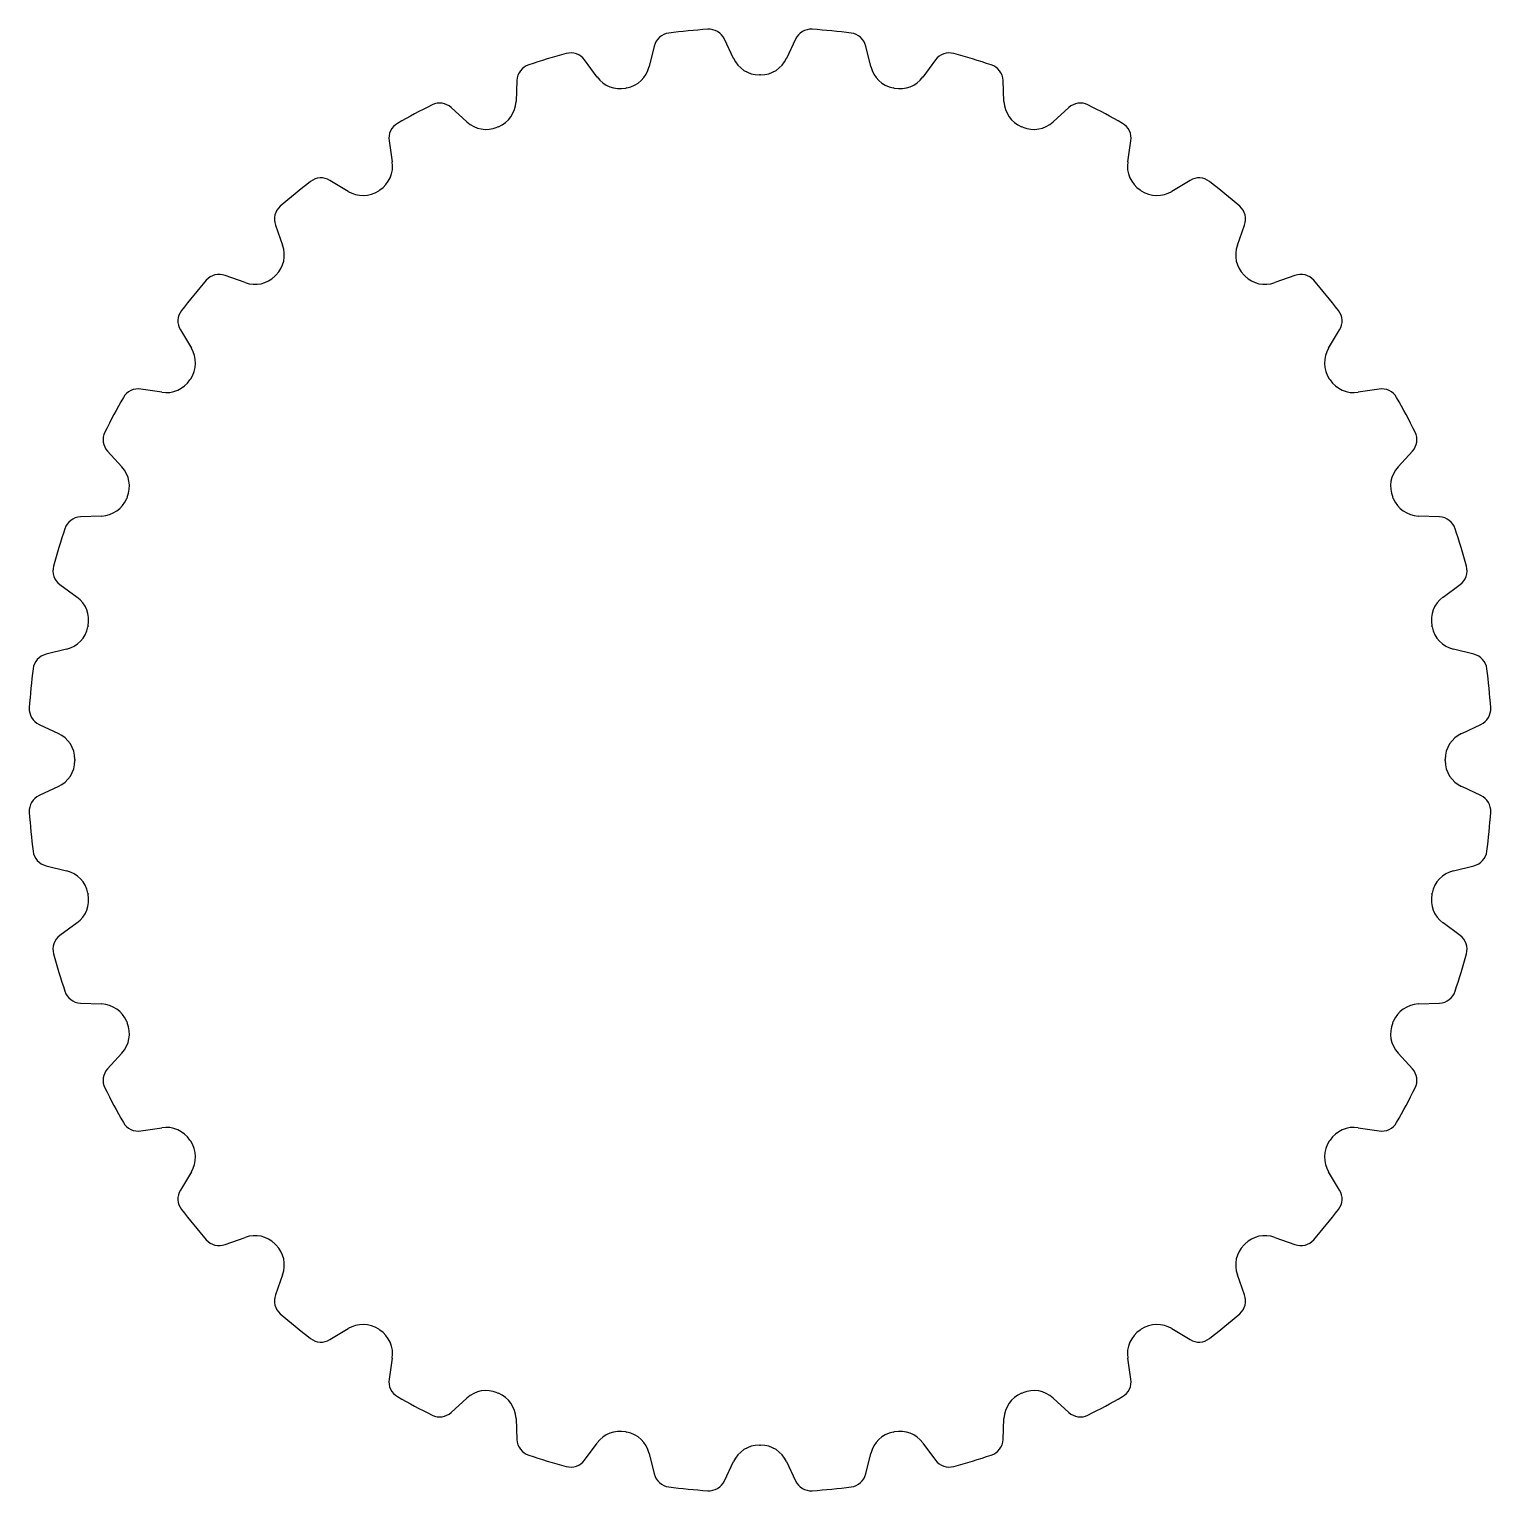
# Model space of a CAD drawing. Extents: x 90.1 to 141.2, y 203.5 to 254.6.
import ezdxf

# ---------------------------------------------------------------- set-up
doc = ezdxf.new("R2010")
doc.units = 0
doc.layers.get('0').update_dxf_attribs({"linetype": 'CONTINUOUS'})

msp = doc.modelspace()

# ---------------------------------------------------------------- linework, layer by layer
at = {"color": 7, "linetype": 'CONTINUOUS'}
for p, q in [((114.697, 253.546), (114.384, 254.218)), ((116.869, 254.218), (116.556, 253.546)), ((111.927, 253.976), (111.751, 253.256)), ((119.502, 253.256), (119.326, 253.976)), ((109.928, 252.893), (109.49, 253.491)), ((121.763, 253.491), (121.325, 252.893)), ((107.127, 252.774), (107.094, 252.034)), ((110.974, 252.513), (110.929, 252.504)), ((115.649, 252.969), (115.603, 252.969)), ((120.323, 252.504), (120.278, 252.513)), ((124.158, 252.034), (124.126, 252.774)), ((105.377, 251.323), (104.831, 251.823)), ((126.421, 251.823), (125.875, 251.323)), ((106.478, 251.154), (106.436, 251.136)), ((124.817, 251.136), (124.775, 251.154)), ((102.653, 250.659), (102.766, 249.927)), ((128.486, 249.927), (128.599, 250.659)), ((101.221, 248.894), (100.588, 249.279)), ((102.333, 248.943), (102.295, 248.918)), ((128.957, 248.918), (128.919, 248.943)), ((130.665, 249.279), (130.032, 248.894)), ((98.679, 247.712), (98.932, 247.016)), ((132.32, 247.016), (132.574, 247.712)), ((97.618, 245.702), (96.922, 245.955)), ((98.7, 245.967), (98.667, 245.935)), ((132.585, 245.935), (132.553, 245.967)), ((134.331, 245.955), (133.635, 245.702)), ((95.355, 244.047), (95.74, 243.413)), ((135.513, 243.413), (135.897, 244.047)), ((95.716, 242.339), (95.691, 242.301)), ((135.562, 242.301), (135.536, 242.339)), ((94.707, 241.868), (93.975, 241.981)), ((137.278, 241.981), (136.545, 241.868)), ((92.811, 239.803), (93.311, 239.257)), ((137.941, 239.257), (138.442, 239.803)), ((93.498, 238.198), (93.481, 238.156)), ((137.772, 238.156), (137.755, 238.198)), ((92.6, 237.54), (91.86, 237.507)), ((139.392, 237.507), (138.652, 237.54)), ((91.143, 235.144), (91.741, 234.706)), ((139.512, 234.706), (140.109, 235.144)), ((92.13, 233.705), (92.121, 233.66)), ((139.131, 233.66), (139.122, 233.705)), ((91.378, 232.884), (90.659, 232.708)), ((140.594, 232.708), (139.874, 232.884)), ((90.417, 230.25), (91.088, 229.937)), ((140.165, 229.937), (140.836, 230.25)), ((91.665, 229.031), (91.665, 228.985)), ((139.587, 228.985), (139.587, 229.031)), ((91.088, 228.079), (90.417, 227.766)), ((140.836, 227.766), (140.165, 228.079)), ((90.659, 225.308), (91.378, 225.132)), ((139.874, 225.132), (140.594, 225.308)), ((92.121, 224.356), (92.13, 224.311)), ((139.122, 224.311), (139.131, 224.356)), ((91.741, 223.309), (91.143, 222.871)), ((140.109, 222.871), (139.512, 223.309)), ((91.86, 220.508), (92.6, 220.476)), ((138.652, 220.476), (139.392, 220.508)), ((93.481, 219.86), (93.498, 219.817)), ((137.755, 219.817), (137.772, 219.86)), ((93.311, 218.759), (92.811, 218.213)), ((138.442, 218.213), (137.941, 218.759)), ((93.975, 216.035), (94.707, 216.148)), ((95.691, 215.715), (95.716, 215.677)), ((135.536, 215.677), (135.562, 215.715)), ((136.545, 216.148), (137.278, 216.035)), ((95.74, 214.602), (95.355, 213.969)), ((135.897, 213.969), (135.513, 214.602)), ((96.922, 212.06), (97.618, 212.314)), ((133.635, 212.314), (134.331, 212.06)), ((98.667, 212.081), (98.7, 212.049)), ((132.553, 212.049), (132.585, 212.081)), ((98.932, 211), (98.679, 210.303)), ((132.574, 210.303), (132.32, 211)), ((100.588, 208.737), (101.221, 209.121)), ((102.295, 209.098), (102.333, 209.072)), ((128.919, 209.072), (128.957, 209.098)), ((130.032, 209.121), (130.665, 208.737)), ((102.766, 208.089), (102.653, 207.356)), ((128.599, 207.356), (128.486, 208.089)), ((104.831, 206.192), (105.377, 206.693)), ((106.436, 206.88), (106.478, 206.862)), ((124.775, 206.862), (124.817, 206.88)), ((125.875, 206.693), (126.421, 206.192)), ((107.094, 205.982), (107.127, 205.242)), ((110.929, 205.512), (110.974, 205.503)), ((120.278, 205.503), (120.323, 205.512)), ((124.126, 205.242), (124.158, 205.982)), ((109.49, 204.525), (109.928, 205.122)), ((115.603, 205.047), (115.649, 205.047)), ((121.325, 205.122), (121.763, 204.525)), ((111.751, 204.76), (111.927, 204.04)), ((114.384, 203.798), (114.697, 204.47)), ((116.556, 204.47), (116.869, 203.798)), ((119.326, 204.04), (119.502, 204.76))]:
    msp.add_line(p, q, dxfattribs=at)
for centre, radius, start, end in [((115.626, 229.008), 25.62, 94.0937, 97.1563), ((113.84, 253.964), 0.6, 25, 94.0937), ((117.412, 253.964), 0.6, 85.9063, 155), ((115.626, 229.008), 25.62, 82.8437, 85.9063), ((112.509, 253.833), 0.6, 97.1563, 166.25), ((118.743, 253.833), 0.6, 13.75, 82.8437), ((115.626, 229.008), 25.62, 105.3437, 108.4063), ((109.006, 253.136), 0.6, 36.25, 105.3437), ((115.603, 253.969), 1, 205, 270), ((115.649, 253.969), 1, 270, 335), ((122.247, 253.136), 0.6, 74.6563, 143.75), ((115.626, 229.008), 25.62, 71.5937, 74.6563), ((107.726, 252.748), 0.6, 108.4063, 177.5), ((110.779, 253.494), 1, 281.25, 346.25), ((120.473, 253.494), 1, 193.75, 258.75), ((123.526, 252.748), 0.6, 2.5, 71.5937), ((110.734, 253.485), 1, 216.25, 281.25), ((120.518, 253.485), 1, 258.75, 323.75), ((106.095, 252.077), 1, 292.5, 357.5), ((125.157, 252.077), 1, 182.5, 247.5), ((115.626, 229.008), 25.62, 116.5937, 119.6563), ((104.426, 251.381), 0.6, 47.5, 116.5937), ((126.827, 251.381), 0.6, 63.4063, 132.5), ((115.626, 229.008), 25.62, 60.3437, 63.4063), ((103.247, 250.75), 0.6, 119.6563, 188.75), ((106.053, 252.06), 1, 227.5, 292.5), ((125.2, 252.06), 1, 247.5, 312.5), ((128.006, 250.75), 0.6, 351.25, 60.3437), ((101.778, 249.775), 1, 303.75, 8.75), ((129.475, 249.775), 1, 171.25, 236.25), ((115.626, 229.008), 25.62, 127.8437, 130.9063), ((100.276, 248.766), 0.6, 58.75, 127.8437), ((101.74, 249.749), 1, 238.75, 303.75), ((129.513, 249.749), 1, 236.25, 301.25), ((130.976, 248.766), 0.6, 52.1563, 121.25), ((115.626, 229.008), 25.62, 49.0937, 52.1563), ((99.243, 247.917), 0.6, 130.9063, 200), ((132.01, 247.917), 0.6, 340, 49.0937), ((97.992, 246.674), 1, 315, 20), ((133.26, 246.674), 1, 160, 225), ((96.717, 245.392), 0.6, 70, 139.0937), ((97.96, 246.642), 1, 250, 315), ((133.293, 246.642), 1, 225, 290), ((134.536, 245.392), 0.6, 40.9063, 110), ((115.626, 229.008), 25.62, 139.0937, 142.1563), ((115.626, 229.008), 25.62, 37.8437, 40.9063), ((95.868, 244.358), 0.6, 142.1563, 211.25), ((135.384, 244.358), 0.6, 328.75, 37.8437), ((94.885, 242.894), 1, 326.25, 31.25), ((136.368, 242.894), 1, 148.75, 213.75), ((94.859, 242.856), 1, 261.25, 326.25), ((136.393, 242.856), 1, 213.75, 278.75), ((93.884, 241.388), 0.6, 81.25, 150.3437), ((137.369, 241.388), 0.6, 29.6563, 98.75), ((115.626, 229.008), 25.62, 150.3437, 153.4063), ((115.626, 229.008), 25.62, 26.5937, 29.6563), ((93.253, 240.208), 0.6, 153.4063, 222.5), ((137.999, 240.208), 0.6, 317.5, 26.5937), ((92.574, 238.581), 1, 337.5, 42.5), ((138.678, 238.581), 1, 137.5, 202.5), ((92.557, 238.539), 1, 272.5, 337.5), ((138.696, 238.539), 1, 202.5, 267.5), ((91.886, 236.908), 0.6, 92.5, 161.5937), ((139.366, 236.908), 0.6, 18.4063, 87.5), ((115.626, 229.008), 25.62, 161.5937, 164.6563), ((115.626, 229.008), 25.62, 15.3437, 18.4063), ((91.498, 235.628), 0.6, 164.6563, 233.75), ((139.754, 235.628), 0.6, 306.25, 15.3437), ((91.149, 233.9), 1, 348.75, 53.75), ((140.103, 233.9), 1, 126.25, 191.25), ((91.141, 233.855), 1, 283.75, 348.75), ((140.112, 233.855), 1, 191.25, 256.25), ((90.801, 232.125), 0.6, 103.75, 172.8437), ((140.451, 232.125), 0.6, 7.1563, 76.25), ((115.626, 229.008), 25.62, 172.8437, 175.9063), ((115.626, 229.008), 25.62, 4.0937, 7.1563), ((90.67, 230.794), 0.6, 175.9063, 245), ((140.582, 230.794), 0.6, 295, 4.0937), ((90.665, 229.031), 1, 0, 65), ((140.587, 229.031), 1, 115, 180), ((90.665, 228.985), 1, 295, 0), ((140.587, 228.985), 1, 180, 245), ((90.67, 227.222), 0.6, 115, 184.0937), ((140.582, 227.222), 0.6, 355.9063, 65), ((115.626, 229.008), 25.62, 184.0937, 187.1563), ((115.626, 229.008), 25.62, 352.8437, 355.9063), ((90.801, 225.891), 0.6, 187.1563, 256.25), ((140.451, 225.891), 0.6, 283.75, 352.8437), ((91.141, 224.161), 1, 11.25, 76.25), ((140.112, 224.161), 1, 103.75, 168.75), ((91.149, 224.116), 1, 306.25, 11.25), ((140.103, 224.116), 1, 168.75, 233.75), ((91.498, 222.387), 0.6, 126.25, 195.3437), ((139.754, 222.387), 0.6, 344.6563, 53.75), ((115.626, 229.008), 25.62, 195.3437, 198.4063), ((115.626, 229.008), 25.62, 341.5937, 344.6563), ((91.886, 221.108), 0.6, 198.4063, 267.5), ((139.366, 221.108), 0.6, 272.5, 341.5937), ((92.557, 219.477), 1, 22.5, 87.5), ((138.696, 219.477), 1, 92.5, 157.5), ((92.574, 219.435), 1, 317.5, 22.5), ((138.678, 219.435), 1, 157.5, 222.5), ((93.253, 217.807), 0.6, 137.5, 206.5937), ((137.999, 217.807), 0.6, 333.4063, 42.5), ((115.626, 229.008), 25.62, 206.5937, 209.6563), ((115.626, 229.008), 25.62, 330.3437, 333.4063), ((93.884, 216.628), 0.6, 209.6563, 278.75), ((137.369, 216.628), 0.6, 261.25, 330.3437), ((94.859, 215.159), 1, 33.75, 98.75), ((136.393, 215.159), 1, 81.25, 146.25), ((94.885, 215.121), 1, 328.75, 33.75), ((136.368, 215.121), 1, 146.25, 211.25), ((95.868, 213.658), 0.6, 148.75, 217.8437), ((135.384, 213.658), 0.6, 322.1563, 31.25), ((115.626, 229.008), 25.62, 217.8437, 220.9063), ((115.626, 229.008), 25.62, 319.0937, 322.1563), ((96.717, 212.624), 0.6, 220.9063, 290), ((97.96, 211.374), 1, 45, 110), ((133.293, 211.374), 1, 70, 135), ((134.536, 212.624), 0.6, 250, 319.0937), ((97.992, 211.342), 1, 340, 45), ((133.26, 211.342), 1, 135, 200), ((99.243, 210.098), 0.6, 160, 229.0937), ((132.01, 210.098), 0.6, 310.9063, 20), ((115.626, 229.008), 25.62, 229.0937, 232.1563), ((115.626, 229.008), 25.62, 307.8437, 310.9063), ((101.74, 208.266), 1, 56.25, 121.25), ((101.778, 208.241), 1, 351.25, 56.25), ((129.475, 208.241), 1, 123.75, 188.75), ((129.513, 208.266), 1, 58.75, 123.75), ((100.276, 209.25), 0.6, 232.1563, 301.25), ((130.976, 209.25), 0.6, 238.75, 307.8437), ((103.247, 207.265), 0.6, 171.25, 240.3437), ((128.006, 207.265), 0.6, 299.6563, 8.75), ((115.626, 229.008), 25.62, 240.3437, 243.4063), ((106.053, 205.956), 1, 67.5, 132.5), ((106.095, 205.938), 1, 2.5, 67.5), ((125.157, 205.938), 1, 112.5, 177.5), ((125.2, 205.956), 1, 47.5, 112.5), ((115.626, 229.008), 25.62, 296.5937, 299.6563), ((104.426, 206.635), 0.6, 243.4063, 312.5), ((126.827, 206.635), 0.6, 227.5, 296.5937), ((110.734, 204.531), 1, 78.75, 143.75), ((110.779, 204.522), 1, 13.75, 78.75), ((120.473, 204.522), 1, 101.25, 166.25), ((120.518, 204.531), 1, 36.25, 101.25), ((107.726, 205.268), 0.6, 182.5, 251.5937), ((115.603, 204.047), 1, 90, 155), ((115.649, 204.047), 1, 25, 90), ((123.526, 205.268), 0.6, 288.4063, 357.5), ((115.626, 229.008), 25.62, 251.5937, 254.6563), ((109.006, 204.88), 0.6, 254.6563, 323.75), ((122.247, 204.88), 0.6, 216.25, 285.3437), ((115.626, 229.008), 25.62, 285.3437, 288.4063), ((112.509, 204.183), 0.6, 193.75, 262.8437), ((118.743, 204.183), 0.6, 277.1563, 346.25), ((115.626, 229.008), 25.62, 262.8437, 265.9063), ((113.84, 204.052), 0.6, 265.9063, 335), ((117.412, 204.052), 0.6, 205, 274.0937), ((115.626, 229.008), 25.62, 274.0937, 277.1563)]:
    msp.add_arc(centre, radius, start, end, dxfattribs=at)

doc.saveas('drawing.dxf')
